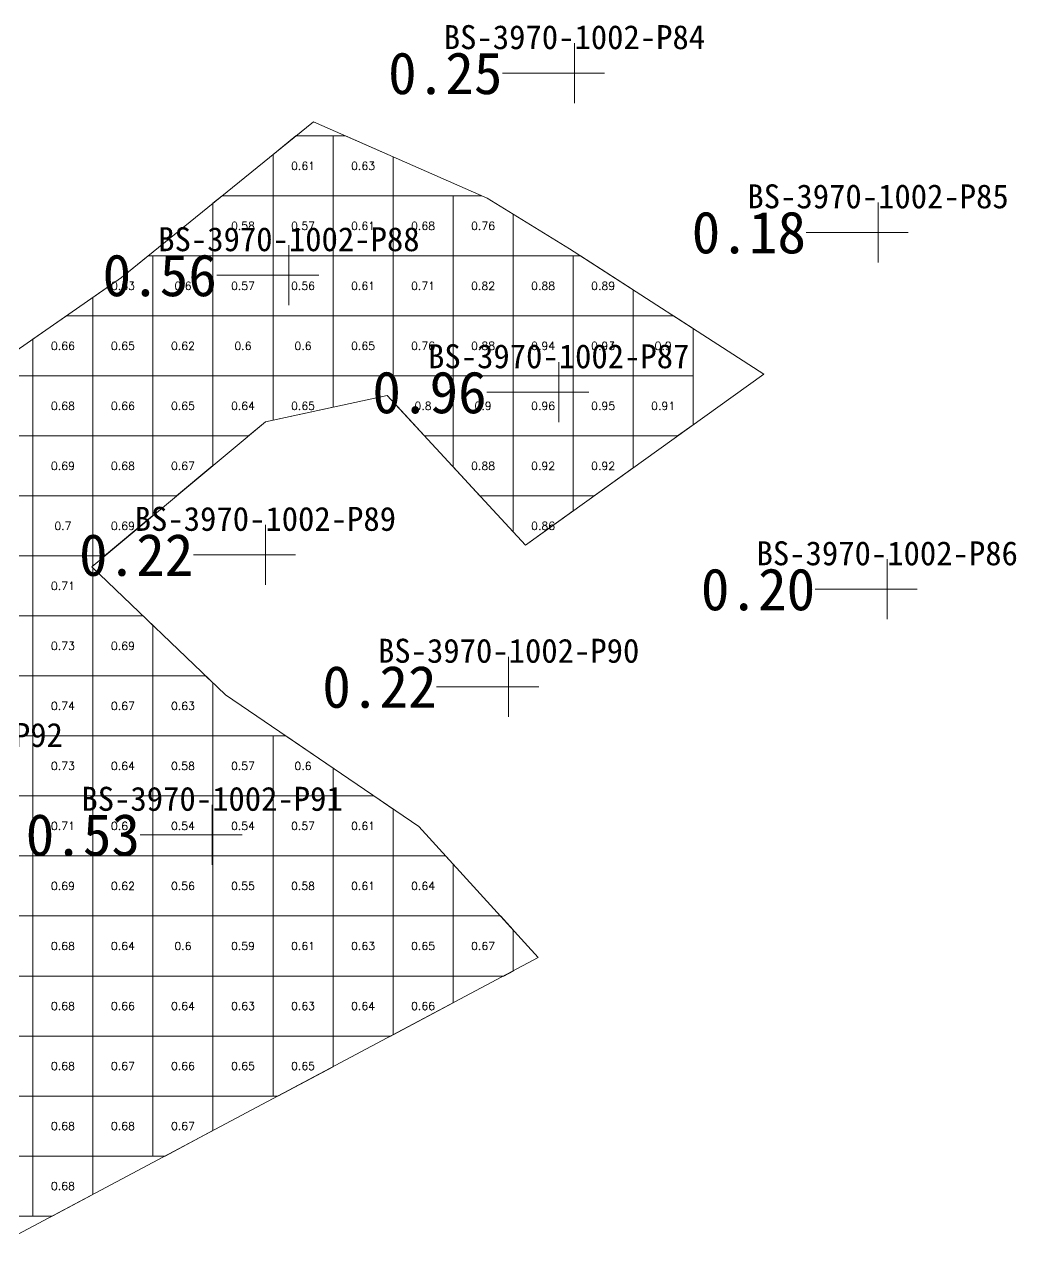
# Model space of a CAD drawing. Header units: inches. Extents: x 469771 to 470006, y 4349704 to 4349836.
# Drawn here: x 469866.75 to 469883.27, y 4349749.12 to 4349769.74 of the extents above; entities that cross this region are included whole.
import ezdxf
from ezdxf.enums import TextEntityAlignment as Align

# ---------------------------------------------------------------- set-up
doc = ezdxf.new("R2010")
doc.units = ezdxf.units.IN
doc.header["$MEASUREMENT"] = 0
for name, color, linetype, lineweight in [('点', 7, 'Continuous', 0), ('爆区方格网', 7, 'Continuous', 0), ('线条', 7, 'Continuous', 0), ('钻孔', 7, 'Continuous', 0)]:
    doc.layers.add(name, color=color, linetype=linetype, lineweight=lineweight)
doc.styles.add('3dmine_textStyle_1', font='txt.shx', dxfattribs={"height": 1, "bigfont": 'gbcbig.shx'})
doc.styles.add('3dmine_textStyle_2', font='', dxfattribs={"height": 1})
doc.styles.get('3dmine_textStyle_2').set_extended_font_data('SimSun-ExtB')

msp = doc.modelspace()

# ---------------------------------------------------------------- hatches: boundary and pattern name
at = {"layer": '钻孔', "linetype": 'Continuous', "lineweight": 0, "true_color": 0x808080, "extrusion": (0, 1, 0)}
for points in [[(-469876.906, 3960.173), (-469875.906, 3960.173), (-469875.906, 3972.173), (-469876.906, 3972.173)], [(-469881.964, 3960.261), (-469880.964, 3960.261), (-469880.964, 3972.261), (-469881.964, 3972.261)], [(-469871.757, 3960.126), (-469870.757, 3960.126), (-469870.757, 3972.126), (-469871.757, 3972.126)], [(-469882.117, 3960.291), (-469881.117, 3960.291), (-469881.117, 3972.291), (-469882.117, 3972.291)], [(-469875.81, 3960.217), (-469874.81, 3960.217), (-469874.81, 3972.217), (-469875.81, 3972.217)]]:
    msp.add_hatch(color=8, dxfattribs=at).paths.add_polyline_path(points, flags=0)
at = {"layer": '钻孔', "linetype": 'Continuous', "lineweight": 0, "true_color": 0x80ffff, "extrusion": (0, 1, 0)}
for points in [[(-469872.149, 3960.171), (-469871.149, 3960.171), (-469871.149, 3972.171), (-469872.149, 3972.171)], [(-469876.644, 3960.134), (-469875.644, 3960.134), (-469875.644, 3972.134), (-469876.644, 3972.134)], [(-469870.869, 3960.08), (-469869.869, 3960.08), (-469869.869, 3972.08), (-469870.869, 3972.08)]]:
    msp.add_hatch(color=131, dxfattribs=at).paths.add_polyline_path(points, flags=0)

# ---------------------------------------------------------------- linework, layer by layer
at = {"color": 4, "linetype": 'Continuous', "lineweight": 0, "true_color": 0x00ffff, "elevation": 3966.233}
msp.add_lwpolyline([(469860.241, 4349759.881), (469868.362, 4349765.532), (469871.556, 4349768.128), (469874.451, 4349766.853), (469875.821, 4349766.011), (469879.061, 4349763.923), (469875.09, 4349761.071), (469872.785, 4349763.564), (469870.761, 4349763.128), (469867.863, 4349760.713), (469870.09, 4349758.577), (469873.314, 4349756.381), (469875.304, 4349754.198), (469865.757, 4349749.122)], dxfattribs=at)
at = {"layer": '点', "color": 138, "linetype": 'Continuous', "lineweight": 0, "true_color": 0x004c4c}
for points, elevation in [([(469875.906, 4349768.437), (469875.906, 4349769.437)], 3972.173), ([(469876.406, 4349768.937), (469875.406, 4349768.937)], 3972.173), ([(469880.964, 4349765.784), (469880.964, 4349766.784)], 3972.261), ([(469881.464, 4349766.284), (469880.464, 4349766.284)], 3972.261), ([(469871.149, 4349765.07), (469871.149, 4349766.07)], 3972.171), ([(469871.649, 4349765.57), (469870.649, 4349765.57)], 3972.171), ([(469875.644, 4349763.119), (469875.644, 4349764.119)], 3972.134), ([(469876.144, 4349763.619), (469875.144, 4349763.619)], 3972.134), ([(469870.757, 4349760.41), (469870.757, 4349761.41)], 3972.126), ([(469871.257, 4349760.91), (469870.257, 4349760.91)], 3972.126), ([(469881.117, 4349759.836), (469881.117, 4349760.836)], 3972.291), ([(469881.617, 4349760.336), (469880.617, 4349760.336)], 3972.291), ([(469874.81, 4349758.212), (469874.81, 4349759.212)], 3972.217), ([(469875.31, 4349758.712), (469874.31, 4349758.712)], 3972.217), ([(469869.869, 4349755.745), (469869.869, 4349756.745)], 3972.08), ([(469870.369, 4349756.245), (469869.369, 4349756.245)], 3972.08)]:
    msp.add_lwpolyline(points, dxfattribs=dict(at, elevation=elevation))
at = {"layer": '爆区方格网', "color": 131, "linetype": 'Continuous', "lineweight": 0, "true_color": 0x80ffff, "elevation": 3972.427}
for points in [[(469871.884, 4349766.892), (469870.884, 4349766.892), (469870.884, 4349767.582), (469871.265, 4349767.892), (469871.884, 4349767.892), (469871.884, 4349766.892)], [(469872.884, 4349767.543), (469872.884, 4349766.892), (469871.884, 4349766.892), (469871.884, 4349767.892), (469872.092, 4349767.892), (469872.884, 4349767.543)], [(469870.884, 4349765.892), (469869.884, 4349765.892), (469869.884, 4349766.769), (469870.035, 4349766.892), (469870.884, 4349766.892), (469870.884, 4349765.892)], [(469871.884, 4349765.892), (469870.884, 4349765.892), (469870.884, 4349766.892), (469871.884, 4349766.892), (469871.884, 4349765.892)], [(469872.884, 4349765.892), (469871.884, 4349765.892), (469871.884, 4349766.892), (469872.884, 4349766.892), (469872.884, 4349765.892)], [(469873.884, 4349765.892), (469872.884, 4349765.892), (469872.884, 4349766.892), (469873.884, 4349766.892), (469873.884, 4349765.892)], [(469874.451, 4349766.853), (469874.884, 4349766.587), (469874.884, 4349765.892), (469873.884, 4349765.892), (469873.884, 4349766.892), (469874.362, 4349766.892), (469874.451, 4349766.853)], [(469868.884, 4349764.892), (469867.884, 4349764.892), (469867.884, 4349765.199), (469868.362, 4349765.532), (469868.804, 4349765.892), (469868.884, 4349765.892), (469868.884, 4349764.892)], [(469869.884, 4349764.892), (469868.884, 4349764.892), (469868.884, 4349765.892), (469869.884, 4349765.892), (469869.884, 4349764.892)], [(469870.884, 4349764.892), (469869.884, 4349764.892), (469869.884, 4349765.892), (469870.884, 4349765.892), (469870.884, 4349764.892)], [(469871.884, 4349764.892), (469870.884, 4349764.892), (469870.884, 4349765.892), (469871.884, 4349765.892), (469871.884, 4349764.892)], [(469872.884, 4349764.892), (469871.884, 4349764.892), (469871.884, 4349765.892), (469872.884, 4349765.892), (469872.884, 4349764.892)], [(469873.884, 4349764.892), (469872.884, 4349764.892), (469872.884, 4349765.892), (469873.884, 4349765.892), (469873.884, 4349764.892)], [(469874.884, 4349764.892), (469873.884, 4349764.892), (469873.884, 4349765.892), (469874.884, 4349765.892), (469874.884, 4349764.892)], [(469875.884, 4349764.892), (469874.884, 4349764.892), (469874.884, 4349765.892), (469875.884, 4349765.892), (469875.884, 4349764.892)], [(469876.884, 4349765.326), (469876.884, 4349764.892), (469875.884, 4349764.892), (469875.884, 4349765.892), (469876.006, 4349765.892), (469876.884, 4349765.326)], [(469867.884, 4349763.892), (469866.884, 4349763.892), (469866.884, 4349764.503), (469867.442, 4349764.892), (469867.884, 4349764.892), (469867.884, 4349763.892)], [(469868.884, 4349763.892), (469867.884, 4349763.892), (469867.884, 4349764.892), (469868.884, 4349764.892), (469868.884, 4349763.892)], [(469869.884, 4349763.892), (469868.884, 4349763.892), (469868.884, 4349764.892), (469869.884, 4349764.892), (469869.884, 4349763.892)], [(469870.884, 4349763.892), (469869.884, 4349763.892), (469869.884, 4349764.892), (469870.884, 4349764.892), (469870.884, 4349763.892)], [(469871.884, 4349763.892), (469870.884, 4349763.892), (469870.884, 4349764.892), (469871.884, 4349764.892), (469871.884, 4349763.892)], [(469872.884, 4349763.892), (469871.884, 4349763.892), (469871.884, 4349764.892), (469872.884, 4349764.892), (469872.884, 4349763.892)], [(469873.884, 4349763.892), (469872.884, 4349763.892), (469872.884, 4349764.892), (469873.884, 4349764.892), (469873.884, 4349763.892)], [(469874.884, 4349763.892), (469873.884, 4349763.892), (469873.884, 4349764.892), (469874.884, 4349764.892), (469874.884, 4349763.892)], [(469875.884, 4349763.892), (469874.884, 4349763.892), (469874.884, 4349764.892), (469875.884, 4349764.892), (469875.884, 4349763.892)], [(469876.884, 4349763.892), (469875.884, 4349763.892), (469875.884, 4349764.892), (469876.884, 4349764.892), (469876.884, 4349763.892)], [(469877.884, 4349764.681), (469877.884, 4349763.892), (469876.884, 4349763.892), (469876.884, 4349764.892), (469877.558, 4349764.892), (469877.884, 4349764.681)], [(469871.884, 4349763.37), (469870.884, 4349763.154), (469870.884, 4349763.892), (469871.884, 4349763.892), (469871.884, 4349763.37)], [(469873.884, 4349762.892), (469873.407, 4349762.892), (469872.884, 4349763.458), (469872.884, 4349763.892), (469873.884, 4349763.892), (469873.884, 4349762.892)], [(469874.884, 4349762.892), (469873.884, 4349762.892), (469873.884, 4349763.892), (469874.884, 4349763.892), (469874.884, 4349762.892)], [(469875.884, 4349762.892), (469874.884, 4349762.892), (469874.884, 4349763.892), (469875.884, 4349763.892), (469875.884, 4349762.892)], [(469876.884, 4349762.892), (469875.884, 4349762.892), (469875.884, 4349763.892), (469876.884, 4349763.892), (469876.884, 4349762.892)], [(469877.884, 4349763.078), (469877.625, 4349762.892), (469876.884, 4349762.892), (469876.884, 4349763.892), (469877.884, 4349763.892), (469877.884, 4349763.078)], [(469874.884, 4349761.892), (469874.332, 4349761.892), (469873.884, 4349762.376), (469873.884, 4349762.892), (469874.884, 4349762.892), (469874.884, 4349761.892)], [(469875.884, 4349761.892), (469874.884, 4349761.892), (469874.884, 4349762.892), (469875.884, 4349762.892), (469875.884, 4349761.892)], [(469876.884, 4349762.36), (469876.232, 4349761.892), (469875.884, 4349761.892), (469875.884, 4349762.892), (469876.884, 4349762.892), (469876.884, 4349762.36)], [(469875.884, 4349761.641), (469875.09, 4349761.071), (469874.884, 4349761.294), (469874.884, 4349761.892), (469875.884, 4349761.892), (469875.884, 4349761.641)], [(469872.884, 4349756.674), (469872.884, 4349755.892), (469871.884, 4349755.892), (469871.884, 4349756.892), (469872.565, 4349756.892), (469872.884, 4349756.674)], [(469872.884, 4349754.892), (469871.884, 4349754.892), (469871.884, 4349755.892), (469872.884, 4349755.892), (469872.884, 4349754.892)], [(469873.884, 4349755.756), (469873.884, 4349754.892), (469872.884, 4349754.892), (469872.884, 4349755.892), (469873.76, 4349755.892), (469873.884, 4349755.756)], [(469872.884, 4349753.892), (469871.884, 4349753.892), (469871.884, 4349754.892), (469872.884, 4349754.892), (469872.884, 4349753.892)], [(469873.884, 4349753.892), (469872.884, 4349753.892), (469872.884, 4349754.892), (469873.884, 4349754.892), (469873.884, 4349753.892)], [(469874.884, 4349754.659), (469874.884, 4349753.975), (469874.727, 4349753.892), (469873.884, 4349753.892), (469873.884, 4349754.892), (469874.672, 4349754.892), (469874.884, 4349754.659)], [(469872.884, 4349752.912), (469872.846, 4349752.892), (469871.884, 4349752.892), (469871.884, 4349753.892), (469872.884, 4349753.892), (469872.884, 4349752.912)], [(469873.884, 4349753.443), (469872.884, 4349752.912), (469872.884, 4349753.892), (469873.884, 4349753.892), (469873.884, 4349753.443)]]:
    msp.add_lwpolyline(points, dxfattribs=at)
at = {"layer": '爆区方格网', "color": 4, "linetype": 'Continuous', "lineweight": 0, "true_color": 0x00ffff, "elevation": 3972.427}
for points in [[(469866.884, 4349762.892), (469865.884, 4349762.892), (469865.884, 4349763.807), (469866.005, 4349763.892), (469866.884, 4349763.892), (469866.884, 4349762.892)], [(469867.884, 4349762.892), (469866.884, 4349762.892), (469866.884, 4349763.892), (469867.884, 4349763.892), (469867.884, 4349762.892)], [(469868.884, 4349762.892), (469867.884, 4349762.892), (469867.884, 4349763.892), (469868.884, 4349763.892), (469868.884, 4349762.892)], [(469869.884, 4349762.892), (469868.884, 4349762.892), (469868.884, 4349763.892), (469869.884, 4349763.892), (469869.884, 4349762.892)], [(469870.884, 4349763.154), (469870.761, 4349763.128), (469870.477, 4349762.892), (469869.884, 4349762.892), (469869.884, 4349763.892), (469870.884, 4349763.892), (469870.884, 4349763.154)], [(469866.884, 4349761.892), (469865.884, 4349761.892), (469865.884, 4349762.892), (469866.884, 4349762.892), (469866.884, 4349761.892)], [(469867.884, 4349761.892), (469866.884, 4349761.892), (469866.884, 4349762.892), (469867.884, 4349762.892), (469867.884, 4349761.892)], [(469868.884, 4349761.892), (469867.884, 4349761.892), (469867.884, 4349762.892), (469868.884, 4349762.892), (469868.884, 4349761.892)], [(469869.884, 4349762.397), (469869.277, 4349761.892), (469868.884, 4349761.892), (469868.884, 4349762.892), (469869.884, 4349762.892), (469869.884, 4349762.397)], [(469866.884, 4349760.892), (469865.884, 4349760.892), (469865.884, 4349761.892), (469866.884, 4349761.892), (469866.884, 4349760.892)], [(469867.884, 4349760.892), (469866.884, 4349760.892), (469866.884, 4349761.892), (469867.884, 4349761.892), (469867.884, 4349760.892)], [(469868.884, 4349761.564), (469868.078, 4349760.892), (469867.884, 4349760.892), (469867.884, 4349761.892), (469868.884, 4349761.892), (469868.884, 4349761.564)], [(469866.884, 4349759.892), (469865.884, 4349759.892), (469865.884, 4349760.892), (469866.884, 4349760.892), (469866.884, 4349759.892)], [(469867.884, 4349760.73), (469867.863, 4349760.713), (469867.884, 4349760.693), (469867.884, 4349759.892), (469866.884, 4349759.892), (469866.884, 4349760.892), (469867.884, 4349760.892), (469867.884, 4349760.73)], [(469866.884, 4349758.892), (469865.884, 4349758.892), (469865.884, 4349759.892), (469866.884, 4349759.892), (469866.884, 4349758.892)], [(469867.884, 4349758.892), (469866.884, 4349758.892), (469866.884, 4349759.892), (469867.884, 4349759.892), (469867.884, 4349758.892)], [(469868.884, 4349759.734), (469868.884, 4349758.892), (469867.884, 4349758.892), (469867.884, 4349759.892), (469868.719, 4349759.892), (469868.884, 4349759.734)], [(469866.884, 4349757.892), (469865.884, 4349757.892), (469865.884, 4349758.892), (469866.884, 4349758.892), (469866.884, 4349757.892)], [(469867.884, 4349757.892), (469866.884, 4349757.892), (469866.884, 4349758.892), (469867.884, 4349758.892), (469867.884, 4349757.892)], [(469868.884, 4349757.892), (469867.884, 4349757.892), (469867.884, 4349758.892), (469868.884, 4349758.892), (469868.884, 4349757.892)], [(469869.884, 4349758.775), (469869.884, 4349757.892), (469868.884, 4349757.892), (469868.884, 4349758.892), (469869.762, 4349758.892), (469869.884, 4349758.775)], [(469866.884, 4349756.892), (469865.884, 4349756.892), (469865.884, 4349757.892), (469866.884, 4349757.892), (469866.884, 4349756.892)], [(469867.884, 4349756.892), (469866.884, 4349756.892), (469866.884, 4349757.892), (469867.884, 4349757.892), (469867.884, 4349756.892)], [(469868.884, 4349756.892), (469867.884, 4349756.892), (469867.884, 4349757.892), (469868.884, 4349757.892), (469868.884, 4349756.892)], [(469869.884, 4349756.892), (469868.884, 4349756.892), (469868.884, 4349757.892), (469869.884, 4349757.892), (469869.884, 4349756.892)], [(469870.884, 4349756.892), (469869.884, 4349756.892), (469869.884, 4349757.892), (469870.884, 4349757.892), (469870.884, 4349756.892)], [(469871.884, 4349757.355), (469871.884, 4349756.892), (469870.884, 4349756.892), (469870.884, 4349757.892), (469871.096, 4349757.892), (469871.884, 4349757.355)], [(469866.884, 4349755.892), (469865.884, 4349755.892), (469865.884, 4349756.892), (469866.884, 4349756.892), (469866.884, 4349755.892)], [(469867.884, 4349755.892), (469866.884, 4349755.892), (469866.884, 4349756.892), (469867.884, 4349756.892), (469867.884, 4349755.892)], [(469868.884, 4349755.892), (469867.884, 4349755.892), (469867.884, 4349756.892), (469868.884, 4349756.892), (469868.884, 4349755.892)], [(469869.884, 4349755.892), (469868.884, 4349755.892), (469868.884, 4349756.892), (469869.884, 4349756.892), (469869.884, 4349755.892)], [(469870.884, 4349755.892), (469869.884, 4349755.892), (469869.884, 4349756.892), (469870.884, 4349756.892), (469870.884, 4349755.892)], [(469871.884, 4349755.892), (469870.884, 4349755.892), (469870.884, 4349756.892), (469871.884, 4349756.892), (469871.884, 4349755.892)], [(469866.884, 4349754.892), (469865.884, 4349754.892), (469865.884, 4349755.892), (469866.884, 4349755.892), (469866.884, 4349754.892)], [(469867.884, 4349754.892), (469866.884, 4349754.892), (469866.884, 4349755.892), (469867.884, 4349755.892), (469867.884, 4349754.892)], [(469868.884, 4349754.892), (469867.884, 4349754.892), (469867.884, 4349755.892), (469868.884, 4349755.892), (469868.884, 4349754.892)], [(469869.884, 4349754.892), (469868.884, 4349754.892), (469868.884, 4349755.892), (469869.884, 4349755.892), (469869.884, 4349754.892)], [(469870.884, 4349754.892), (469869.884, 4349754.892), (469869.884, 4349755.892), (469870.884, 4349755.892), (469870.884, 4349754.892)], [(469871.884, 4349754.892), (469870.884, 4349754.892), (469870.884, 4349755.892), (469871.884, 4349755.892), (469871.884, 4349754.892)], [(469866.884, 4349753.892), (469865.884, 4349753.892), (469865.884, 4349754.892), (469866.884, 4349754.892), (469866.884, 4349753.892)], [(469867.884, 4349753.892), (469866.884, 4349753.892), (469866.884, 4349754.892), (469867.884, 4349754.892), (469867.884, 4349753.892)], [(469868.884, 4349753.892), (469867.884, 4349753.892), (469867.884, 4349754.892), (469868.884, 4349754.892), (469868.884, 4349753.892)], [(469869.884, 4349753.892), (469868.884, 4349753.892), (469868.884, 4349754.892), (469869.884, 4349754.892), (469869.884, 4349753.892)], [(469870.884, 4349753.892), (469869.884, 4349753.892), (469869.884, 4349754.892), (469870.884, 4349754.892), (469870.884, 4349753.892)], [(469871.884, 4349753.892), (469870.884, 4349753.892), (469870.884, 4349754.892), (469871.884, 4349754.892), (469871.884, 4349753.892)], [(469866.884, 4349752.892), (469865.884, 4349752.892), (469865.884, 4349753.892), (469866.884, 4349753.892), (469866.884, 4349752.892)], [(469867.884, 4349752.892), (469866.884, 4349752.892), (469866.884, 4349753.892), (469867.884, 4349753.892), (469867.884, 4349752.892)], [(469868.884, 4349752.892), (469867.884, 4349752.892), (469867.884, 4349753.892), (469868.884, 4349753.892), (469868.884, 4349752.892)], [(469869.884, 4349752.892), (469868.884, 4349752.892), (469868.884, 4349753.892), (469869.884, 4349753.892), (469869.884, 4349752.892)], [(469870.884, 4349752.892), (469869.884, 4349752.892), (469869.884, 4349753.892), (469870.884, 4349753.892), (469870.884, 4349752.892)], [(469871.884, 4349752.892), (469870.884, 4349752.892), (469870.884, 4349753.892), (469871.884, 4349753.892), (469871.884, 4349752.892)], [(469866.884, 4349751.892), (469865.884, 4349751.892), (469865.884, 4349752.892), (469866.884, 4349752.892), (469866.884, 4349751.892)], [(469867.884, 4349751.892), (469866.884, 4349751.892), (469866.884, 4349752.892), (469867.884, 4349752.892), (469867.884, 4349751.892)], [(469868.884, 4349751.892), (469867.884, 4349751.892), (469867.884, 4349752.892), (469868.884, 4349752.892), (469868.884, 4349751.892)], [(469869.884, 4349751.892), (469868.884, 4349751.892), (469868.884, 4349752.892), (469869.884, 4349752.892), (469869.884, 4349751.892)], [(469870.884, 4349751.892), (469869.884, 4349751.892), (469869.884, 4349752.892), (469870.884, 4349752.892), (469870.884, 4349751.892)], [(469871.884, 4349752.38), (469870.966, 4349751.892), (469870.884, 4349751.892), (469870.884, 4349752.892), (469871.884, 4349752.892), (469871.884, 4349752.38)], [(469866.884, 4349750.892), (469865.884, 4349750.892), (469865.884, 4349751.892), (469866.884, 4349751.892), (469866.884, 4349750.892)], [(469867.884, 4349750.892), (469866.884, 4349750.892), (469866.884, 4349751.892), (469867.884, 4349751.892), (469867.884, 4349750.892)], [(469868.884, 4349750.892), (469867.884, 4349750.892), (469867.884, 4349751.892), (469868.884, 4349751.892), (469868.884, 4349750.892)], [(469869.884, 4349751.316), (469869.085, 4349750.892), (469868.884, 4349750.892), (469868.884, 4349751.892), (469869.884, 4349751.892), (469869.884, 4349751.316)], [(469866.884, 4349749.892), (469865.884, 4349749.892), (469865.884, 4349750.892), (469866.884, 4349750.892), (469866.884, 4349749.892)], [(469867.884, 4349750.253), (469867.204, 4349749.892), (469866.884, 4349749.892), (469866.884, 4349750.892), (469867.884, 4349750.892), (469867.884, 4349750.253)]]:
    msp.add_lwpolyline(points, dxfattribs=at)
at = {"layer": '线条', "color": 138, "linetype": 'Continuous', "lineweight": 0, "true_color": 0x004c4c}
for points, elevation in [([(469875.906, 4349768.937), (469875.906, 4349768.937), (469875.906, 4349768.937)], 3972.173), ([(469880.964, 4349766.284), (469880.964, 4349766.284), (469880.964, 4349766.284)], 3972.261), ([(469871.149, 4349765.57), (469871.149, 4349765.57), (469871.149, 4349765.57)], 3972.171), ([(469875.644, 4349763.619), (469875.644, 4349763.619), (469875.644, 4349763.619)], 3972.134), ([(469870.757, 4349760.91), (469870.757, 4349760.91), (469870.757, 4349760.91)], 3972.126), ([(469881.117, 4349760.336), (469881.117, 4349760.336), (469881.117, 4349760.336)], 3972.291), ([(469874.81, 4349758.712), (469874.81, 4349758.712), (469874.81, 4349758.712)], 3972.217), ([(469869.869, 4349756.245), (469869.869, 4349756.245), (469869.869, 4349756.245)], 3972.08)]:
    msp.add_lwpolyline(points, dxfattribs=dict(at, elevation=elevation))
at = {"layer": '钻孔', "color": 8, "linetype": 'Continuous', "lineweight": 0, "true_color": 0x808080}
for points, elevation in [([(469875.906, 4349768.937), (469874.706, 4349768.937)], 3972.173), ([(469875.906, 4349768.937), (469874.706, 4349768.937)], 3960.173), ([(469880.964, 4349766.284), (469879.764, 4349766.284)], 3972.261), ([(469880.964, 4349766.284), (469879.764, 4349766.284)], 3960.261), ([(469870.757, 4349760.91), (469869.557, 4349760.91)], 3972.126), ([(469870.757, 4349760.91), (469869.557, 4349760.91)], 3960.126), ([(469881.117, 4349760.336), (469879.917, 4349760.336)], 3972.291), ([(469881.117, 4349760.336), (469879.917, 4349760.336)], 3960.291), ([(469874.81, 4349758.712), (469873.61, 4349758.712)], 3972.217), ([(469874.81, 4349758.712), (469873.61, 4349758.712)], 3960.217)]:
    msp.add_lwpolyline(points, dxfattribs=dict(at, elevation=elevation))
at = {"layer": '钻孔', "color": 131, "linetype": 'Continuous', "lineweight": 0, "true_color": 0x80ffff}
for points, elevation in [([(469871.149, 4349765.57), (469869.949, 4349765.57)], 3972.171), ([(469871.149, 4349765.57), (469869.949, 4349765.57)], 3960.171), ([(469875.644, 4349763.619), (469874.444, 4349763.619)], 3972.134), ([(469875.644, 4349763.619), (469874.444, 4349763.619)], 3960.134), ([(469869.869, 4349756.245), (469868.669, 4349756.245)], 3972.08), ([(469869.869, 4349756.245), (469868.669, 4349756.245)], 3960.08)]:
    msp.add_lwpolyline(points, dxfattribs=dict(at, elevation=elevation))

# ---------------------------------------------------------------- texts
at = {"color": 131, "linetype": 'Continuous', "lineweight": 0, "true_color": 0x80ffff, "style": '3dmine_textStyle_1'}
for s, p in [('0.61', (469871.384, 4349767.392, 3972.427)), ('0.63', (469872.384, 4349767.392, 3972.427)), ('0.58', (469870.384, 4349766.392, 3972.427)), ('0.57', (469871.384, 4349766.392, 3972.427)), ('0.61', (469872.384, 4349766.392, 3972.427)), ('0.68', (469873.384, 4349766.392, 3972.427)), ('0.76', (469874.384, 4349766.392, 3972.427)), ('0.63', (469868.384, 4349765.392, 3972.427)), ('0.6', (469869.384, 4349765.392, 3972.427)), ('0.57', (469870.384, 4349765.392, 3972.427)), ('0.56', (469871.384, 4349765.392, 3972.427)), ('0.61', (469872.384, 4349765.392, 3972.427)), ('0.71', (469873.384, 4349765.392, 3972.427)), ('0.82', (469874.384, 4349765.392, 3972.427)), ('0.88', (469875.384, 4349765.392, 3972.427)), ('0.89', (469876.384, 4349765.392, 3972.427)), ('0.66', (469867.384, 4349764.392, 3972.427)), ('0.65', (469868.384, 4349764.392, 3972.427)), ('0.62', (469869.384, 4349764.392, 3972.427)), ('0.6', (469870.384, 4349764.392, 3972.427)), ('0.6', (469871.384, 4349764.392, 3972.427)), ('0.65', (469872.384, 4349764.392, 3972.427)), ('0.76', (469873.384, 4349764.392, 3972.427)), ('0.88', (469874.384, 4349764.392, 3972.427)), ('0.94', (469875.384, 4349764.392, 3972.427)), ('0.93', (469876.384, 4349764.392, 3972.427)), ('0.9', (469877.384, 4349764.392, 3972.427)), ('0.68', (469867.384, 4349763.392, 3972.427)), ('0.66', (469868.384, 4349763.392, 3972.427)), ('0.65', (469869.384, 4349763.392, 3972.427)), ('0.64', (469870.384, 4349763.392, 3972.427)), ('0.65', (469871.384, 4349763.392, 3972.427)), ('0.8', (469873.384, 4349763.392, 3972.427)), ('0.9', (469874.384, 4349763.392, 3972.427)), ('0.96', (469875.384, 4349763.392, 3972.427)), ('0.95', (469876.384, 4349763.392, 3972.427)), ('0.91', (469877.384, 4349763.392, 3972.427)), ('0.88', (469874.384, 4349762.392, 3972.427)), ('0.92', (469875.384, 4349762.392, 3972.427)), ('0.92', (469876.384, 4349762.392, 3972.427)), ('0.86', (469875.384, 4349761.392, 3972.427)), ('0.61', (469872.384, 4349756.392, 3972.427)), ('0.61', (469872.384, 4349755.392, 3972.427)), ('0.64', (469873.384, 4349755.392, 3972.427)), ('0.63', (469872.384, 4349754.392, 3972.427)), ('0.65', (469873.384, 4349754.392, 3972.427)), ('0.67', (469874.384, 4349754.392, 3972.427)), ('0.64', (469872.384, 4349753.392, 3972.427)), ('0.66', (469873.384, 4349753.392, 3972.427))]:
    msp.add_text(s, height=0.1333, dxfattribs=at).set_placement(p, align=Align.MIDDLE_CENTER)
at = {"color": 4, "linetype": 'Continuous', "lineweight": 0, "true_color": 0x00ffff, "style": '3dmine_textStyle_1'}
for s, p in [('0.69', (469867.384, 4349762.392, 3972.427)), ('0.68', (469868.384, 4349762.392, 3972.427)), ('0.67', (469869.384, 4349762.392, 3972.427)), ('0.7', (469867.384, 4349761.392, 3972.427)), ('0.69', (469868.384, 4349761.392, 3972.427)), ('0.71', (469867.384, 4349760.392, 3972.427)), ('0.73', (469867.384, 4349759.392, 3972.427)), ('0.69', (469868.384, 4349759.392, 3972.427)), ('0.74', (469867.384, 4349758.392, 3972.427)), ('0.67', (469868.384, 4349758.392, 3972.427)), ('0.63', (469869.384, 4349758.392, 3972.427)), ('0.73', (469867.384, 4349757.392, 3972.427)), ('0.64', (469868.384, 4349757.392, 3972.427)), ('0.58', (469869.384, 4349757.392, 3972.427)), ('0.57', (469870.384, 4349757.392, 3972.427)), ('0.6', (469871.384, 4349757.392, 3972.427)), ('0.71', (469867.384, 4349756.392, 3972.427)), ('0.61', (469868.384, 4349756.392, 3972.427)), ('0.54', (469869.384, 4349756.392, 3972.427)), ('0.54', (469870.384, 4349756.392, 3972.427)), ('0.57', (469871.384, 4349756.392, 3972.427)), ('0.69', (469867.384, 4349755.392, 3972.427)), ('0.62', (469868.384, 4349755.392, 3972.427)), ('0.56', (469869.384, 4349755.392, 3972.427)), ('0.55', (469870.384, 4349755.392, 3972.427)), ('0.58', (469871.384, 4349755.392, 3972.427)), ('0.68', (469867.384, 4349754.392, 3972.427)), ('0.64', (469868.384, 4349754.392, 3972.427)), ('0.6', (469869.384, 4349754.392, 3972.427)), ('0.59', (469870.384, 4349754.392, 3972.427)), ('0.61', (469871.384, 4349754.392, 3972.427)), ('0.68', (469867.384, 4349753.392, 3972.427)), ('0.66', (469868.384, 4349753.392, 3972.427)), ('0.64', (469869.384, 4349753.392, 3972.427)), ('0.63', (469870.384, 4349753.392, 3972.427)), ('0.63', (469871.384, 4349753.392, 3972.427)), ('0.68', (469867.384, 4349752.392, 3972.427)), ('0.67', (469868.384, 4349752.392, 3972.427)), ('0.66', (469869.384, 4349752.392, 3972.427)), ('0.65', (469870.384, 4349752.392, 3972.427)), ('0.65', (469871.384, 4349752.392, 3972.427)), ('0.68', (469867.384, 4349751.392, 3972.427)), ('0.68', (469868.384, 4349751.392, 3972.427)), ('0.67', (469869.384, 4349751.392, 3972.427)), ('0.68', (469867.384, 4349750.392, 3972.427))]:
    msp.add_text(s, height=0.1333, dxfattribs=at).set_placement(p, align=Align.MIDDLE_CENTER)
at = {"layer": '钻孔', "color": 138, "linetype": 'Continuous', "lineweight": 0, "true_color": 0x004c4c, "style": '3dmine_textStyle_2'}
for s, p in [('BS-3970-1002-P84', (469875.906, 4349769.337, 3972.173)), ('BS-3970-1002-P85', (469880.964, 4349766.684, 3972.261)), ('BS-3970-1002-P88', (469871.149, 4349765.97, 3972.171)), ('BS-3970-1002-P87', (469875.644, 4349764.019, 3972.134)), ('BS-3970-1002-P89', (469870.757, 4349761.31, 3972.126)), ('BS-3970-1002-P86', (469881.117, 4349760.736, 3972.291)), ('BS-3970-1002-P90', (469874.81, 4349759.112, 3972.217)), ('BS-3970-1002-P92', (469865.206, 4349757.709, 3971.994)), ('BS-3970-1002-P91', (469869.869, 4349756.645, 3972.08))]:
    msp.add_text(s, height=0.4, dxfattribs=at).set_placement(p, align=Align.CENTER)
at = {"layer": '钻孔', "color": 8, "linetype": 'Continuous', "lineweight": 0, "true_color": 0x808080, "style": '3dmine_textStyle_2'}
for s, p in [('0.25', (469874.706, 4349768.937, 3966.173)), ('0.18', (469879.764, 4349766.284, 3966.261)), ('0.22', (469869.557, 4349760.91, 3966.126)), ('0.20', (469879.917, 4349760.336, 3966.291)), ('0.22', (469873.61, 4349758.712, 3966.217))]:
    msp.add_text(s, height=0.7, dxfattribs=at).set_placement(p, align=Align.MIDDLE_RIGHT)
at = {"layer": '钻孔', "color": 131, "linetype": 'Continuous', "lineweight": 0, "true_color": 0x80ffff, "style": '3dmine_textStyle_2'}
for s, p in [('0.56', (469869.949, 4349765.57, 3966.171)), ('0.96', (469874.444, 4349763.619, 3966.134)), ('0.53', (469868.669, 4349756.245, 3966.08))]:
    msp.add_text(s, height=0.7, dxfattribs=at).set_placement(p, align=Align.MIDDLE_RIGHT)

doc.saveas('drawing.dxf')
